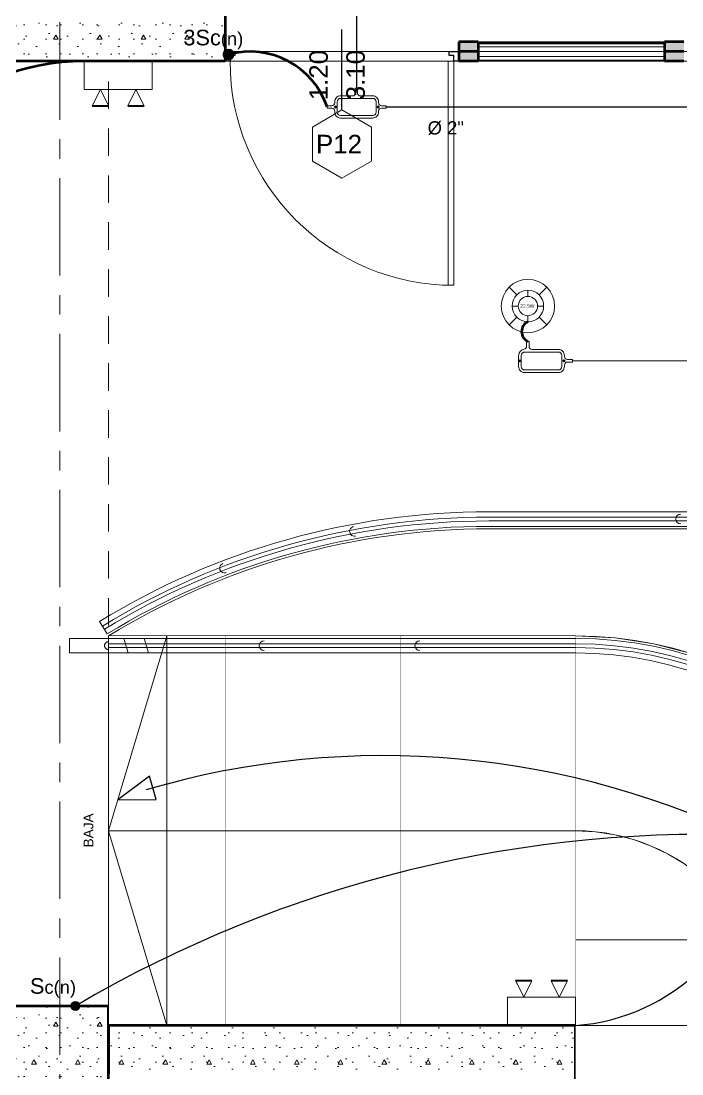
# Model space of a CAD drawing. Header units: inches. Extents: x -38 to 5698, y -33 to 92.
# Drawn here: x 393.12 to 396.52, y 24.5 to 29.91 of the extents above; entities that cross this region are included whole.
import ezdxf
from ezdxf.lldxf.tags import DXFTag

# ---------------------------------------------------------------- set-up
doc = ezdxf.new("R2010")
doc.units = ezdxf.units.IN
doc.header["$MEASUREMENT"] = 0
doc.set_wipeout_variables(frame=1)
for name, pattern in [('ACAD_ISO04W100', [30, 24, -3, 0, -3]), ('CONTINUA', [0]), ('Hidden Line', [0.195611, 0.141111, -0.0545]), ('Punto & Raya', [0.65, 0.5, -0.075, 0, -0.075]), ('Raya Pequeña', [0.141111, 0.070556, -0.070556]), ('Rayas', [0.282222, 0.141111, -0.141111]), ('Wipeout_Contour', [1, 0, -1])]:
    doc.linetypes.add(name, pattern=pattern)
for name, color, linetype, lineweight in [('00 IE CKTO TOMAS', 111, 'Rayas', 18), ('00_IE_Luminarias', 6, 'Continuous', 30), ('01 IE LUM LED EMP DN570B', 3, 'Continuous', 13), ('ALUMBRADO_CONDUIT', 30, 'CONDUIT1', 30), ('ALUMBRADO_PVC', 6, 'PVC1', 30), ('Bancas', 1, 'Continuous', 13), ('Cable Alumbrado', 150, 'Continuous', 30), ('CABLEADO EXT.', 3, 'PVCSUBT', 30), ('pulsador', 4, 'Continuous', 40), ('Simb_Alumbrado', 140, 'CONTINUA', 30)]:
    doc.layers.add(name, color=color, linetype=linetype, lineweight=lineweight)
for name, color, linetype in [('02 _ ARQ _ ALB _ Ejes Generales', 7, 'Continuous'), ('02 _ ARQ _ ALB _ Muros Interiores', 7, 'Continuous'), ('02 _ ARQ _ ZON _ Espacio.3D', 7, 'Continuous'), ('08 _ STR _ EXT _ 06 Columnas', 7, 'Continuous'), ('08 _ STR _ EXT _ 07 Losa Aligerada', 7, 'Continuous'), ('08 _ STR _ EXT _ 09 Vigas', 7, 'Continuous'), ('08 _ STR _ EXT _ 11 Escaleras', 7, 'Continuous'), ('08 _ STR _ EXT _ 12 Ascensor', 7, 'Continuous'), ('1TEXT', 8, 'Continuous'), ('Acabado - Muros', 7, 'Continuous'), ('Interior - Escaleras & Barandillas', 7, 'Continuous')]:
    doc.layers.add(name, color=color, linetype=linetype)
doc.styles.add('Annotative', font='arial.ttf')
doc.styles.add('Arial', font='arial.ttf')
doc.styles.add('Estilo_Generado_3', font='arial.ttf')
doc.styles.add('Estilo_Generado_4', font='swisse.ttf')
doc.styles.add('{18b73a54-fa43-428c-adcb-c1c7bbdf2c84}', font='Simplex.shx')
tags = doc.linetypes.add('CONDUIT', pattern='A,1.5,-0.210535,["con",{18b73a54-fa43-428c-adcb-c1c7bbdf2c84},S=0.2,R=0,X=0,Y=-0.065594],-0.702384', length=2.412919).pattern_tags.tags
tags[6] = DXFTag(74, 10)
tags = doc.linetypes.add('CONDUIT1', pattern='A,1,-0.19772,["con",{18b73a54-fa43-428c-adcb-c1c7bbdf2c84},S=0.2,R=0,X=0,Y=-0.065594],-0.593642', length=1.791362).pattern_tags.tags
tags[6] = DXFTag(74, 10)
tags = doc.linetypes.add('PVC1', pattern='A,1,-0.19772,["PVC",{18b73a54-fa43-428c-adcb-c1c7bbdf2c84},S=0.13,R=0,X=0,Y=-0.061851],-0.507647', length=1.705367).pattern_tags.tags
tags[6] = DXFTag(74, 10)
tags = doc.linetypes.add('PVCSUBT', pattern='A,0.6,-0.3,0.6,-0.075691,["PVC",Standard,S=0.2,R=0,X=0,Y=-0.093724],-0.621005', length=2.196696).pattern_tags.tags
tags[10] = DXFTag(74, 10)
pattern_1 = [(0, (370.00005, 6e-09), (0, 0.3897114), [0.024375, -0.200625]), (0, (370.11255, 0.19486), (0, 0.3897114), [0.024375, -0.200625]), (60, (370.00005, 6e-09), (-0.3375, 0.1948557), [0.024375, -0.200625]), (60, (370.22505, 6e-09), (-0.3375, 0.1948557), [0.024375, -0.200625]), (120, (370.02442, 6e-09), (0.3375, 0.1948557), [0.024375, -0.200625]), (120, (370.24942, 6e-09), (0.3375, 0.1948557), [0.024375, -0.200625]), (0, (370.00005, 0.0375), (0, 0.075), [0, -0.075, 0, -0.1125]), (45, (370.03755, 0.0375), (-0.05303301, 0.05303301), [0, -0.05625, 0, -0.09375])]

# ---------------------------------------------------------------- blocks, each defined once
blk = doc.blocks.new('LUMINARIA 2')
at = {"layer": '01 IE LUM LED EMP DN570B'}
for p, q in [((-0.0939, 0.0936), (-0.1589, 0.1584)), ((0.0939, 0.0936), (0.1589, 0.1584)), ((-0.0939, -0.0936), (-0.1589, -0.1584)), ((0.0939, -0.0936), (0.1589, -0.1584))]:
    blk.add_line(p, q, dxfattribs=at)
at = {"layer": '01 IE LUM LED EMP DN570B', "ltscale": 0.4}
for p, q in [((0, 0.0813), (0, 0.1326)), ((-0.0813, 0), (-0.1326, 0)), ((0.0813, 0), (0.1326, 0)), ((0, -0.0813), (0, -0.1326))]:
    blk.add_line(p, q, dxfattribs=at)
at = {"layer": '01 IE LUM LED EMP DN570B'}
for radius in [0.2244, 0.1326]:
    blk.add_circle((0, 0), radius, dxfattribs=at)
at = {"layer": '01 IE LUM LED EMP DN570B', "ltscale": 0.4}
blk.add_circle((0, 0), 0.0813, dxfattribs=at)
at = {"layer": '01 IE LUM LED EMP DN570B', "color": 8, "linetype": 'ByBlock', "lineweight": 80, "insert": (-0.0649, 0.0156), "char_height": 0.03, "width": 0.178585, "attachment_point": 1}
blk.add_mtext('{\\C3;22.5W}', dxfattribs=at)
blk = doc.blocks.new('oval t')
at = {"layer": 'Simb_Alumbrado', "lineweight": 13}
blk.add_lwpolyline([(0.0141, 0.0102, -0.414214), (0.0041, 0.0202), (0.0041, 0.0416), (-0.0056, 0.0416), (-0.0056, 0.0202, -0.414214), (-0.0156, 0.0102), (-0.0659, 0.0102, 0.414214), (-0.0899, -0.0138), (-0.0899, -0.0183, -0.414214), (-0.1019, -0.0303), (-0.1213, -0.0303), (-0.1213, -0.04), (-0.1016, -0.04, -0.451917), (-0.0897, -0.0535, 0.451917), (-0.0659, -0.0805), (0.0659, -0.0805, 0.414214), (0.0899, -0.0566), (0.0899, -0.0512, -0.398753), (0.1019, -0.0401), (0.1213, -0.0401), (0.1213, -0.0304), (0.1019, -0.0304, -0.368669), (0.0899, -0.0176), (0.0899, -0.0138, 0.414214), (0.0659, 0.0102), (0.0141, 0.0102)], format="xyb", dxfattribs=at)
blk.add_lwpolyline([(-0.0659, 0), (0.0659, 0, -0.414214), (0.0797, -0.0138), (0.0797, -0.0566, -0.414214), (0.0659, -0.0703), (-0.0659, -0.0703, -0.414214), (-0.0797, -0.0566), (-0.0797, -0.0138, -0.414214)], format="xyb", close=True, dxfattribs=at)
for points in [[(-0.0911, -0.0352), (-0.0828, -0.0352)], [(-0.0869, -0.031), (-0.0869, -0.0394)], [(0.0837, -0.0352), (0.0921, -0.0352)], [(0.0879, -0.031), (0.0879, -0.0394)]]:
    blk.add_lwpolyline(points, dxfattribs=at)
for centre in [(-0.0869, -0.0352), (0.0879, -0.0352)]:
    blk.add_circle(centre, 0.00419, dxfattribs=at)
blk = doc.blocks.new('ii3t')
at = {"layer": 'Simb_Alumbrado', "lineweight": 5}
h = blk.add_hatch(color=3, dxfattribs=at)
edge = h.paths.add_edge_path()
edge.add_arc((0, 0), 0.0164, 0, 360)
blk.add_circle((0, 0), 0.0164, dxfattribs=at)
blk = doc.blocks.new('pulsador')
at = {"layer": 'pulsador', "lineweight": 40}
h = blk.add_hatch(color=4, dxfattribs=at)
h.dxf.hatch_style = 1
h.paths.add_polyline_path([(246.2314, 46.0882, 1), (246.279, 46.0882, 1)])
h.paths.add_polyline_path([(246.2786, 46.0882, -1), (246.2317, 46.0882, -1)], flags=16)
h.paths.add_polyline_path([(246.271, 46.0882, -1), (246.2393, 46.0882, -1)], flags=0)
at = {"layer": 'pulsador'}
h = blk.add_hatch(color=4, dxfattribs=at)
h.dxf.hatch_style = 1
h.paths.add_polyline_path([(246.2393, 46.0882, 1), (246.271, 46.0882, 1)])
at = {"layer": 'pulsador', "color": 4, "lineweight": 50}
blk.add_circle((246.2552, 46.0882), 0.0238, dxfattribs=at)
at = {"layer": 'pulsador', "color": 4, "lineweight": 40}
blk.add_circle((246.2552, 46.0882), 0.0235, dxfattribs=at)
at = {"layer": 'pulsador', "color": 4}
blk.add_circle((246.2552, 46.0882), 0.0159, dxfattribs=at)
blk = doc.blocks.new('CAJA OVAL TIPO L')
at = {"layer": 'Simb_Alumbrado', "lineweight": 13}
blk.add_lwpolyline([(-0.0491, -0.079), (-0.0491, -0.0343, -0.380413), (-0.0258, -0.0088), (-0.0258, -0.0088, 0.341426), (-0.0164, 0.0033), (-0.0164, 0.0236), (-0.0063, 0.0236), (-0.0063, 0.0033, 0.414214), (0.0063, -0.0092), (0.1138, -0.0092, -0.414214), (0.1388, -0.0343), (0.1388, -0.0382, 0.414214), (0.1513, -0.0508), (0.1716, -0.0508), (0.1716, -0.0609), (0.1513, -0.0609, 0.414214), (0.1388, -0.0734), (0.1388, -0.079, -0.414214), (0.1138, -0.104), (-0.0241, -0.104, -0.414214), (-0.0491, -0.079, 0.414214)], format="xyb", dxfattribs=at)
blk.add_lwpolyline([(-0.0241, -0.0199), (0.1138, -0.0199, -0.414214), (0.1282, -0.0343), (0.1282, -0.079, -0.414214), (0.1138, -0.0934), (-0.0241, -0.0934, -0.414214), (-0.0384, -0.079), (-0.0384, -0.0343, -0.414214)], format="xyb", close=True, dxfattribs=at)
for points in [[(-0.0483, -0.0558), (-0.0395, -0.0558)], [(-0.0439, -0.0514), (-0.0439, -0.0602)], [(0.1323, -0.0558), (0.1411, -0.0558)], [(0.1367, -0.0514), (0.1367, -0.0602)]]:
    blk.add_lwpolyline(points, dxfattribs=at)
for centre in [(-0.0439, -0.0558), (0.1367, -0.0558)]:
    blk.add_circle(centre, 0.00438, dxfattribs=at)
blk = doc.blocks.new('luz de emergencia')
at = {"color": 5, "lineweight": 40}
for p, q in [((164.1493, 48.9365, -0.0001), (164.2333, 48.9365, -0.0001)), ((164.3313, 48.9365, -0.0001), (164.4153, 48.9365, -0.0001))]:
    blk.add_line(p, q, dxfattribs=at)
at = {"layer": '00_IE_Luminarias', "color": 5, "linetype": 'Continuous', "lineweight": 13}
for p, q in [((164.1913, 49.0205, -0.0001), (164.1493, 48.9365, -0.0001)), ((164.2333, 48.9365, -0.0001), (164.1913, 49.0205, -0.0001)), ((164.3733, 49.0205, -0.0001), (164.3313, 48.9365, -0.0001)), ((164.4153, 48.9365, -0.0001), (164.3733, 49.0205, -0.0001))]:
    blk.add_line(p, q, dxfattribs=at)
at = {"layer": '00_IE_Luminarias', "color": 5, "linetype": 'Continuous', "lineweight": 13, "elevation": -0.0001}
blk.add_lwpolyline([(164.4573, 49.0205), (164.1073, 49.0205), (164.1073, 49.1666), (164.4573, 49.1665)], close=True, dxfattribs=at)

msp = doc.modelspace()

# ---------------------------------------------------------------- hatches: boundary and pattern name
at = {"layer": '08 _ STR _ EXT _ 06 Columnas', "linetype": 'Continuous', "lineweight": 9}
h = msp.add_hatch(dxfattribs=at)
h.set_pattern_fill('HORMIGÓN_EN_MASA_0002', style=0, pattern_type=2)
h.set_pattern_definition(pattern_1)
h.paths.add_polyline_path([(394.17, 29.7), (394.17, 30.1999), (393.57, 30.2), (393.57, 30.8001), (393.07, 30.8002), (393.07, 29.7)])
h = msp.add_hatch(dxfattribs=at)
h.set_pattern_fill('HORMIGÓN_EN_MASA_0002', style=0, pattern_type=2)
h.set_pattern_definition(pattern_1)
h.paths.add_polyline_path([(393.07, 24.4), (393.57, 24.4), (393.57, 24.85), (393.07, 24.85)])
at = {"layer": '08 _ STR _ EXT _ 12 Ascensor', "linetype": 'Continuous', "lineweight": 9}
h = msp.add_hatch(dxfattribs=at)
h.set_pattern_fill('HORMIGÓN_EN_MASA_0002', style=0, pattern_type=2)
h.set_pattern_definition(pattern_1)
h.paths.add_polyline_path([(395.72, 24.75), (393.57, 24.75), (393.57, 24.5), (395.72, 24.5)])
h = msp.add_hatch(dxfattribs=at)
h.set_pattern_fill('HORMIGÓN_EN_MASA_0002', style=0, pattern_type=2)
h.set_pattern_definition(pattern_1)
h.paths.add_polyline_path([(395.72, 24.5), (395.97, 24.75), (395.72, 24.75)])
h = msp.add_hatch(dxfattribs=at)
h.set_pattern_fill('HORMIGÓN_EN_MASA_0002', style=0, pattern_type=2)
h.set_pattern_definition(pattern_1)
h.paths.add_polyline_path([(395.72, 24.5), (395.97, 24.5), (395.97, 24.75)])

# ---------------------------------------------------------------- linework, layer by layer
at = {"layer": '02 _ ARQ _ ALB _ Ejes Generales', "color": 251, "linetype": 'Punto & Raya', "lineweight": 13}
msp.add_line((393.32, 45.9), (393.32, 2.05), dxfattribs=at)
at = {"layer": '02 _ ARQ _ ALB _ Muros Interiores', "color": 152, "linetype": 'Continuous', "lineweight": 25}
msp.add_line((394.77, 29.45), (394.77, 29.8625), dxfattribs=at)
at = {"layer": '02 _ ARQ _ ALB _ Muros Interiores', "color": 7, "linetype": 'Continuous', "lineweight": 80}
for p, q in [((394.17, 29.75), (394.17, 29.7)), ((395.37, 29.75), (395.37, 29.7))]:
    msp.add_line(p, q, dxfattribs=at)
at = {"layer": '02 _ ARQ _ ALB _ Muros Interiores', "color": 165, "linetype": 'Continuous', "lineweight": 25}
for p, q in [((394.17, 29.7), (394.17, 29.75)), ((394.17, 29.75), (394.22, 29.75)), ((394.22, 29.73), (394.195, 29.73)), ((394.195, 29.73), (394.195, 29.7)), ((394.22, 29.75), (394.22, 29.73)), ((395.32, 29.73), (395.32, 29.75)), ((395.32, 29.75), (395.37, 29.75)), ((395.345, 29.73), (395.32, 29.73)), ((395.345, 29.7), (395.345, 29.73)), ((395.37, 29.75), (395.37, 29.7)), ((394.195, 29.7), (394.17, 29.7)), ((395.37, 29.7), (395.345, 29.7))]:
    msp.add_line(p, q, dxfattribs=at)
at = {"layer": '02 _ ARQ _ ALB _ Muros Interiores', "color": 165, "linetype": 'Continuous', "lineweight": 15}
for p, q in [((395.345, 29.7), (395.315, 29.7)), ((395.315, 29.7), (395.315, 28.55)), ((395.345, 28.55), (395.345, 29.7)), ((395.315, 28.55), (395.345, 28.55))]:
    msp.add_line(p, q, dxfattribs=at)
at = {"layer": '02 _ ARQ _ ALB _ Muros Interiores', "color": 251, "linetype": 'Continuous', "lineweight": 13, "flags": 128}
msp.add_lwpolyline([(394.77, 29.1), (394.9216, 29.1875), (394.9216, 29.3625), (394.77, 29.45), (394.6185, 29.3625), (394.6185, 29.1875)], close=True, dxfattribs=at)
at = {"layer": '02 _ ARQ _ ALB _ Muros Interiores', "color": 175, "linetype": 'Continuous', "lineweight": 15}
msp.add_arc((395.345, 29.7), 1.15, 180, 270, dxfattribs=at)
at = {"layer": '02 _ ARQ _ ZON _ Espacio.3D', "color": 254, "linetype": 'Continuous', "lineweight": 0, "flags": 128}
for points in [[(400.57, 39), (400.07, 39), (400.07, 39.65), (393.57, 39.65), (393.57, 30.2), (394.17, 30.1999), (394.17, 29.7499), (400.07, 29.75), (400.07, 30.6), (400.57, 30.6)], [(421.42, 29.7), (393.07, 29.7), (390.07, 29.7), (390.07, 17.4), (414.57, 17.4)]]:
    msp.add_lwpolyline(points, dxfattribs=at)
msp.add_lwpolyline([(393.07, 24.85), (393.57, 24.85), (393.57, 26.75, -0.137976), (395.5252, 27.3), (409.32, 27.3, -1), (409.32, 19.8), (395.5252, 19.8, -0.137981), (393.57, 20.35), (393.57, 22.25), (393.07, 22.25), (393.07, 22.7), (393.57, 22.7), (393.57, 24.4), (393.07, 24.4)], format="xyb", close=True, dxfattribs=at)
at = {"layer": '08 _ STR _ EXT _ 06 Columnas', "color": 7, "linetype": 'Continuous', "lineweight": 60, "flags": 128}
msp.add_lwpolyline([(394.17, 29.7), (393.07, 29.7), (393.07, 30.8002), (393.57, 30.8001), (393.57, 30.2), (394.17, 30.1999)], close=True, dxfattribs=at)
at = {"layer": '08 _ STR _ EXT _ 06 Columnas', "color": 7, "linetype": 'Continuous', "lineweight": 80, "flags": 128}
msp.add_lwpolyline([(393.07, 24.4), (393.57, 24.4), (393.57, 24.85), (393.07, 24.85)], close=True, dxfattribs=at)
at = {"layer": '08 _ STR _ EXT _ 07 Losa Aligerada', "color": 254, "linetype": 'Continuous', "lineweight": 18, "flags": 128}
msp.add_lwpolyline([(395.5252, 19.8, -0.137981), (393.57, 20.35), (393.57, 22.3499), (393.57, 22.6), (393.57, 24.5), (393.57, 24.7499), (393.57, 26.75, -0.137981), (395.5252, 27.3), (409.32, 27.3, -1), (409.32, 19.8)], format="xyb", close=True, dxfattribs=at)
at = {"layer": '08 _ STR _ EXT _ 09 Vigas', "color": 251, "linetype": 'Hidden Line', "lineweight": 13}
msp.add_line((393.57, 17.4), (393.57, 29.7), dxfattribs=at)
at = {"layer": '08 _ STR _ EXT _ 11 Escaleras', "color": 161, "linetype": 'Continuous', "lineweight": 13}
msp.add_line((395.97, 26.75), (393.57, 26.75), dxfattribs=at)
at = {"layer": '08 _ STR _ EXT _ 11 Escaleras', "color": 161, "linetype": 'ACAD_ISO04W100', "lineweight": 13}
for p, q in [((394.17, 26.75), (394.17, 24.75)), ((394.77, 24.75), (394.77, 26.75)), ((395.07, 26.75), (395.07, 24.75)), ((395.37, 26.75), (395.37, 24.75)), ((395.97, 26.75), (395.97, 22.35))]:
    msp.add_line(p, q, dxfattribs=at)
at = {"layer": '08 _ STR _ EXT _ 11 Escaleras', "color": 167, "linetype": 'Continuous', "lineweight": 18}
msp.add_line((395.97, 24.75), (395.97, 22.35), dxfattribs=at)
at = {"layer": '08 _ STR _ EXT _ 12 Ascensor', "color": 7, "linetype": 'Continuous', "lineweight": 80, "flags": 128}
for points in [[(393.57, 24.75), (393.57, 24.5)], [(395.97, 22.35), (395.97, 24.75)]]:
    msp.add_lwpolyline(points, dxfattribs=at)
at = {"layer": 'Acabado - Muros', "color": 7, "linetype": 'Continuous', "lineweight": 60}
for p, q in [((395.37, 29.8), (395.37, 29.75)), ((395.37, 29.75), (395.37, 29.7))]:
    msp.add_line(p, q, dxfattribs=at)
at = {"layer": 'ALUMBRADO_CONDUIT', "color": 30, "lineweight": 30, "ltscale": 0.4, "true_color": 0xf26722}
msp.add_line((394.8443, 31.2602), (394.8443, 29.5619), dxfattribs=at)
for points in [[(394.9974, 29.4655), (398.2276, 29.4656)], [(395.9542, 28.1624), (399.3023, 28.1634)]]:
    msp.add_lwpolyline(points, dxfattribs=at)
at = {"layer": 'CABLEADO EXT.', "color": 3, "lineweight": 80}
for centre, radius, start, end in [((394.2968, 29.3312), 0.4185, 18.7326, 105.2845), ((393.4406, 28.5354), 1.1646, 89.7802, 177.0003), ((395.7486, 28.3122), 0.0556, 115.4571, 244.5429)]:
    msp.add_arc(centre, radius, start, end, dxfattribs=at)
at = {"layer": 'Interior - Escaleras & Barandillas', "color": 161, "linetype": 'Continuous', "lineweight": 13}
for p, q in [((409.32, 27.3875), (395.5252, 27.3875)), ((409.32, 27.3598), (395.5252, 27.3598)), ((395.5252, 27.3403), (409.32, 27.3403)), ((395.5252, 27.3125), (409.32, 27.3125)), ((393.37, 26.7375), (393.37, 26.6625))]:
    msp.add_line(p, q, dxfattribs=at)
at = {"layer": 'Interior - Escaleras & Barandillas', "color": 161, "linetype": 'Raya Pequeña', "lineweight": 13}
msp.add_line((393.37, 26.7375), (393.37, 26.6625), dxfattribs=at)
at = {"layer": 'Interior - Escaleras & Barandillas', "color": 161, "linetype": 'Continuous', "lineweight": 13, "flags": 128}
for points in [[(396.5105, 27.375, 1), (396.5105, 27.325)], [(394.8298, 27.3113, 1), (394.8389, 27.2621)], [(394.1576, 27.1222, 1), (394.1754, 27.0755)]]:
    msp.add_lwpolyline(points, format="xyb", dxfattribs=at)
at = {"layer": 'Interior - Escaleras & Barandillas', "color": 161, "linetype": 'Continuous', "lineweight": 13}
for radius in [3.8376, 3.8098, 3.7903, 3.7626]:
    msp.add_arc((395.5252, 23.5499), radius, 90.0002, 121.4235, dxfattribs=at)

# ---------------------------------------------------------------- block references
at = {"color": 4, "lineweight": 40}
msp.add_blockref('pulsador', (147.9313, -16.3533), dxfattribs=at)
at = {"layer": '01 IE LUM LED EMP DN570B', "xscale": 0.6105334384153049, "yscale": 0.6105334384153049, "zscale": 0.6105334384153049}
msp.add_blockref('LUMINARIA 2', (395.7253, 28.4434), dxfattribs=at)
at = {"layer": 'ALUMBRADO_CONDUIT', "linetype": 'CONDUIT', "lineweight": 30, "xscale": 1.253906979044094, "yscale": 1.253906979044094, "zscale": 1.253906979044094}
msp.add_blockref('CAJA OVAL TIPO L', (395.739, 28.2324), dxfattribs=at)
at = {"layer": 'Bancas', "color": 252, "true_color": 0x939598, "xscale": 1.253906979044094, "yscale": 1.253906979044094, "zscale": 1.253906979044094}
msp.add_blockref('oval t', (394.8453, 29.5097), dxfattribs=at)
at = {"layer": 'Cable Alumbrado', "lineweight": 0, "xscale": 1.404578189384958, "yscale": 1.404578189384958, "zscale": 1.404578189384958}
msp.add_blockref('ii3t', (393.4005, 24.85), dxfattribs=at)
at = {"layer": 'pulsador', "color": 4, "lineweight": 40}
msp.add_blockref('luz de emergencia', (229.3377, -19.4658, 0.0001), dxfattribs=at)

# ---------------------------------------------------------------- texts
at = {"layer": '00 IE CKTO TOMAS', "char_height": 0.08, "width": 0.768045, "attachment_point": 7, "style": 'Annotative'}
for s, insert in [('3Sc{\\H0.84375x;(n)}', (393.9549, 29.7615)), ('S{\\H0.84375x;c(n)}', (393.1667, 24.8928))]:
    msp.add_mtext(s, dxfattribs=dict(at, insert=insert))
at = {"layer": '02 _ ARQ _ ALB _ Muros Interiores', "color": 251, "lineweight": 25, "char_height": 0.095, "attachment_point": 7, "rotation": 90, "style": 'Estilo_Generado_4'}
for s, insert in [('\\A1;{\\pql;\\pt0;\\fSwis721 Ex BT|b0|i0|c0|p34;1.20\\fSwis721 Ex BT|b0|i0|c0|p34;\\A1{\\H.66x;\\S^  ;}\\fSwis721 Ex BT|b0|i0|c0|p34;\\fSwis721 Ex BT|b0|i0|c0|p34;}', (394.725, 29.5)), ('\\A1;{\\pql;\\pt0;\\fSwis721 Ex BT|b0|i0|c0|p34;3.10\\fSwis721 Ex BT|b0|i0|c0|p34;\\A1{\\H.66x;\\S^  ;}\\fSwis721 Ex BT|b0|i0|c0|p34;\\fSwis721 Ex BT|b0|i0|c0|p34;}', (394.915, 29.5))]:
    msp.add_mtext(s, dxfattribs=dict(at, insert=insert))
at = {"layer": '02 _ ARQ _ ALB _ Muros Interiores', "color": 251, "lineweight": 25, "insert": (394.6367, 29.2275), "char_height": 0.095, "attachment_point": 7, "style": 'Estilo_Generado_4'}
msp.add_mtext('\\A1;{\\pql;\\pt0;\\fSwis721 Ex BT|b0|i0|c0|p34;P12\\fSwis721 Ex BT|b0|i0|c0|p34;\\fSwis721 Ex BT|b0|i0|c0|p34;\\fSwis721 Ex BT|b0|i0|c0|p34;}', dxfattribs=at)
at = {"layer": '08 _ STR _ EXT _ 11 Escaleras', "color": 161, "lineweight": 13, "char_height": 0.05, "attachment_point": 4, "rotation": 90, "style": 'Estilo_Generado_3'}
for s, insert in [('\\A1;{\\pql;\\fArial|b0|i0|c0|p34;23}', (394.6926, 26.5741)), ('\\A1;{\\pql;\\fArial|b0|i0|c0|p34;BAJA}', (393.4676, 25.6643))]:
    msp.add_mtext(s, dxfattribs=dict(at, insert=insert))
at = {"layer": '1TEXT', "color": 50, "linetype": 'Continuous', "style": 'Arial'}
msp.add_text('%%C 2"', height=0.06788, rotation=0, dxfattribs=at).set_placement((395.2099, 29.3242))

# ---------------------------------------------------------------- next in the draw order: wipeouts: each hides what was drawn before it
at = {"color": 254, "linetype": 'Wipeout_Contour', "lineweight": 0, "ltscale": 3313.920002}
msp.add_wipeout([(393.87, 24.75), (394.17, 24.75), (394.17, 26.75), (393.87, 26.75)], dxfattribs=at).dxf.layer = '08 _ STR _ EXT _ 11 Escaleras'
at = {"color": 254, "linetype": 'Wipeout_Contour', "lineweight": 0, "ltscale": 3321.116525}
msp.add_wipeout([(395.97, 26.75), (395.67, 26.75), (395.67, 24.75), (395.97, 24.75)], dxfattribs=at).dxf.layer = '08 _ STR _ EXT _ 11 Escaleras'
at = {"color": 254, "linetype": 'Wipeout_Contour', "lineweight": 0, "ltscale": 12969.283344}
msp.add_wipeout([(395.47, 29.75), (395.47, 29.7), (396.427, 29.7), (396.427, 29.75)], dxfattribs=at).dxf.layer = 'Acabado - Muros'

# ---------------------------------------------------------------- next in the draw order: linework, layer by layer
at = {"layer": '08 _ STR _ EXT _ 11 Escaleras', "color": 161, "linetype": 'Continuous', "lineweight": 13}
msp.add_line((397.9211, 25.1897), (395.97, 25.1897), dxfattribs=at)
at = {"layer": 'Acabado - Muros', "color": 251, "linetype": 'Continuous', "lineweight": 13, "flags": 128}
for points in [[(395.47, 29.75), (396.427, 29.75)], [(395.47, 29.7), (396.427, 29.7)]]:
    msp.add_lwpolyline(points, dxfattribs=at)
at = {"layer": 'Interior - Escaleras & Barandillas', "color": 167, "linetype": 'Continuous', "lineweight": 18, "flags": 128}
msp.add_lwpolyline([(395.97, 26.72, 1), (395.97, 26.68, 1)], format="xyb", dxfattribs=at)

# ---------------------------------------------------------------- next in the draw order: texts
at = {"layer": '08 _ STR _ EXT _ 11 Escaleras', "color": 161, "lineweight": 13, "char_height": 0.05, "attachment_point": 4, "rotation": 90, "style": 'Estilo_Generado_3'}
for s, insert in [('\\A1;{\\pql;\\fArial|b0|i0|c0|p34;25}', (394.0926, 26.5741)), ('\\A1;{\\pql;\\fArial|b0|i0|c0|p34;19}', (395.8926, 26.5741))]:
    msp.add_mtext(s, dxfattribs=dict(at, insert=insert))

# ---------------------------------------------------------------- next in the draw order: wipeouts: each hides what was drawn before it
at = {"color": 254, "linetype": 'Wipeout_Contour', "lineweight": 0, "ltscale": 3312.720583}
msp.add_wipeout([(393.57, 24.75), (393.87, 24.75), (393.87, 26.75), (393.57, 26.75)], dxfattribs=at).dxf.layer = '08 _ STR _ EXT _ 11 Escaleras'
at = {"color": 254, "linetype": 'Wipeout_Contour', "lineweight": 0, "ltscale": 3315.119421}
msp.add_wipeout([(394.17, 24.75), (394.47, 24.75), (394.47, 26.75), (394.17, 26.75)], dxfattribs=at).dxf.layer = '08 _ STR _ EXT _ 11 Escaleras'
at = {"color": 254, "linetype": 'Wipeout_Contour', "lineweight": 0, "ltscale": 3319.917103}
msp.add_wipeout([(395.37, 26.75), (395.37, 24.75), (395.67, 24.75), (395.67, 26.75)], dxfattribs=at).dxf.layer = '08 _ STR _ EXT _ 11 Escaleras'
at = {"color": 254, "linetype": 'Wipeout_Contour', "lineweight": 0, "ltscale": 3325.572681}
msp.add_wipeout([(397.97, 24.75), (395.97, 24.75), (395.97, 24.45), (397.97, 24.45)], dxfattribs=at).dxf.layer = '08 _ STR _ EXT _ 11 Escaleras'

# ---------------------------------------------------------------- next in the draw order: linework, layer by layer
at = {"layer": '08 _ STR _ EXT _ 11 Escaleras', "color": 161, "linetype": 'ACAD_ISO04W100', "lineweight": 13}
for p, q in [((393.57, 26.75), (393.57, 24.75)), ((393.87, 26.75), (393.57, 25.75)), ((393.87, 24.75), (393.87, 26.75)), ((394.47, 26.75), (394.47, 24.75)), ((395.67, 26.75), (395.67, 24.75)), ((393.57, 25.75), (393.87, 24.75))]:
    msp.add_line(p, q, dxfattribs=at)
at = {"layer": '08 _ STR _ EXT _ 11 Escaleras', "color": 167, "linetype": 'Continuous', "lineweight": 18}
msp.add_line((395.97, 24.75), (395.97, 26.75), dxfattribs=at)
at = {"layer": '08 _ STR _ EXT _ 11 Escaleras', "color": 161, "linetype": 'ACAD_ISO04W100', "lineweight": 13}
for radius in [2, 1]:
    msp.add_arc((395.97, 24.75), radius, 0, 90, dxfattribs=at)

# ---------------------------------------------------------------- next in the draw order: texts
at = {"layer": '08 _ STR _ EXT _ 11 Escaleras', "color": 161, "lineweight": 13, "char_height": 0.05, "attachment_point": 4, "rotation": 90, "style": 'Estilo_Generado_3'}
for s, insert in [('\\A1;{\\pql;\\fArial|b0|i0|c0|p34;26}', (393.7926, 26.5741)), ('\\A1;{\\pql;\\fArial|b0|i0|c0|p34;24}', (394.3922, 26.5741)), ('\\A1;{\\pql;\\fArial|b0|i0|c0|p34;20}', (395.5926, 26.5741))]:
    msp.add_mtext(s, dxfattribs=dict(at, insert=insert))

# ---------------------------------------------------------------- next in the draw order: wipeouts: each hides what was drawn before it
at = {"color": 254, "linetype": 'Wipeout_Contour', "lineweight": 0, "ltscale": 3318.717682}
msp.add_wipeout([(395.07, 24.75), (395.37, 24.75), (395.37, 26.75), (395.07, 26.75)], dxfattribs=at).dxf.layer = '08 _ STR _ EXT _ 11 Escaleras'
at = {"color": 254, "linetype": 'Wipeout_Contour', "lineweight": 0, "ltscale": 12969.282977}
msp.add_wipeout([(396.427, 29.705), (396.427, 29.725), (395.47, 29.725), (395.47, 29.705)], dxfattribs=at).dxf.layer = 'Acabado - Muros'

# ---------------------------------------------------------------- next in the draw order: hatches: boundary and pattern name
at = {"layer": 'Acabado - Muros', "linetype": 'Continuous', "lineweight": 0}
for points in [[(395.47, 29.7), (395.47, 29.75), (395.37, 29.75), (395.37, 29.7)], [(396.527, 29.75), (396.427, 29.75), (396.427, 29.7), (396.527, 29.7)]]:
    msp.add_hatch(color=254, dxfattribs=at).paths.add_polyline_path(points)

# ---------------------------------------------------------------- next in the draw order: linework, layer by layer
at = {"layer": '08 _ STR _ EXT _ 09 Vigas', "color": 251, "linetype": 'Hidden Line', "lineweight": 13}
msp.add_line((379.57, 29.7), (414.07, 29.7), dxfattribs=at)
at = {"layer": 'Acabado - Muros', "color": 7, "linetype": 'Continuous', "lineweight": 60}
for p, q in [((395.47, 29.75), (395.37, 29.75)), ((395.47, 29.75), (395.47, 29.7)), ((396.527, 29.75), (396.427, 29.75)), ((396.427, 29.75), (396.427, 29.7)), ((395.47, 29.7), (395.37, 29.7)), ((396.527, 29.7), (396.427, 29.7))]:
    msp.add_line(p, q, dxfattribs=at)
at = {"layer": 'Acabado - Muros', "color": 7, "linetype": 'Continuous', "lineweight": 13, "flags": 128}
msp.add_lwpolyline([(396.427, 29.705), (396.427, 29.725), (395.47, 29.725), (395.47, 29.705)], close=True, dxfattribs=at)

# ---------------------------------------------------------------- next in the draw order: texts
at = {"layer": '08 _ STR _ EXT _ 11 Escaleras', "color": 161, "lineweight": 13, "insert": (395.2922, 26.5741), "char_height": 0.05, "attachment_point": 4, "rotation": 90, "style": 'Estilo_Generado_3'}
msp.add_mtext('\\A1;{\\pql;\\fArial|b0|i0|c0|p34;21}', dxfattribs=at)

# ---------------------------------------------------------------- next in the draw order: wipeouts: each hides what was drawn before it
at = {"color": 254, "linetype": 'Wipeout_Contour', "lineweight": 0, "ltscale": 3317.518262}
msp.add_wipeout([(394.77, 24.75), (395.07, 24.75), (395.07, 26.75), (394.77, 26.75)], dxfattribs=at).dxf.layer = '08 _ STR _ EXT _ 11 Escaleras'

# ---------------------------------------------------------------- next in the draw order: texts
at = {"layer": '08 _ STR _ EXT _ 11 Escaleras', "color": 161, "lineweight": 13, "insert": (394.9922, 26.5741), "char_height": 0.05, "attachment_point": 4, "rotation": 90, "style": 'Estilo_Generado_3'}
msp.add_mtext('\\A1;{\\pql;\\fArial|b0|i0|c0|p34;22}', dxfattribs=at)

# ---------------------------------------------------------------- next in the draw order: wipeouts: each hides what was drawn before it
at = {"color": 254, "linetype": 'Wipeout_Contour', "lineweight": 0, "ltscale": 3316.318841}
msp.add_wipeout([(394.47, 24.75), (394.77, 24.75), (394.77, 26.75), (394.47, 26.75)], dxfattribs=at).dxf.layer = '08 _ STR _ EXT _ 11 Escaleras'
at = {"color": 254, "linetype": 'Wipeout_Contour', "lineweight": 0, "ltscale": 12969.285179}
msp.add_wipeout([(395.47, 29.8), (395.47, 29.75), (396.427, 29.75), (396.427, 29.8)], dxfattribs=at).dxf.layer = 'Acabado - Muros'

# ---------------------------------------------------------------- next in the draw order: linework, layer by layer
at = {"layer": '08 _ STR _ EXT _ 11 Escaleras', "color": 161, "linetype": 'ACAD_ISO04W100', "lineweight": 13}
for p, q in [((395.97, 26.75), (393.57, 26.75)), ((395.97, 25.75), (393.57, 25.75)), ((393.57, 24.75), (397.97, 24.75))]:
    msp.add_line(p, q, dxfattribs=at)
at = {"layer": 'Acabado - Muros', "color": 251, "linetype": 'Continuous', "lineweight": 13, "flags": 128}
for points in [[(395.47, 29.8), (396.427, 29.8)], [(395.47, 29.75), (396.427, 29.75)]]:
    msp.add_lwpolyline(points, dxfattribs=at)

# ---------------------------------------------------------------- next in the draw order: wipeouts: each hides what was drawn before it
at = {"color": 254, "linetype": 'Wipeout_Contour', "lineweight": 0, "ltscale": 3312.720583}
msp.add_wipeout([(393.57, 26.75), (393.57, 24.75), (393.87, 24.75), (393.87, 26.75)], dxfattribs=at).dxf.layer = '08 _ STR _ EXT _ 11 Escaleras'
at = {"color": 254, "linetype": 'Wipeout_Contour', "lineweight": 0, "ltscale": 3325.454396}
msp.add_wipeout([(397.97, 24.75), (395.97, 24.75), (395.97, 22.35), (397.97, 22.35)], dxfattribs=at).dxf.layer = '08 _ STR _ EXT _ 11 Escaleras'
at = {"color": 254, "linetype": 'Wipeout_Contour', "lineweight": 0, "ltscale": 12969.285546}
msp.add_wipeout([(396.427, 29.795), (395.47, 29.795), (395.47, 29.775), (396.427, 29.775)], dxfattribs=at).dxf.layer = 'Acabado - Muros'

# ---------------------------------------------------------------- next in the draw order: hatches: boundary and pattern name
at = {"layer": 'Acabado - Muros', "linetype": 'Continuous', "lineweight": 0}
for points in [[(395.47, 29.8), (395.37, 29.8), (395.37, 29.75), (395.47, 29.75)], [(396.527, 29.75), (396.527, 29.8), (396.427, 29.8), (396.427, 29.75)]]:
    msp.add_hatch(color=254, dxfattribs=at).paths.add_polyline_path(points)
h = msp.add_hatch(dxfattribs=at)
h.set_pattern_fill('CONTRACHAPADO_0002', color=254, style=0, pattern_type=2)
h.set_pattern_definition([(0, (370.000046, 6e-09), (0, 0.030000001), [])])
h.paths.add_polyline_path([(396.427, 29.795), (395.47, 29.795), (395.47, 29.775), (396.427, 29.775)])

# ---------------------------------------------------------------- next in the draw order: linework, layer by layer
at = {"layer": '08 _ STR _ EXT _ 11 Escaleras', "color": 167, "linetype": 'Continuous', "lineweight": 18}
msp.add_line((395.67, 26.75), (393.57, 26.75), dxfattribs=at)
at = {"layer": 'Acabado - Muros', "color": 7, "linetype": 'Continuous', "lineweight": 60}
for p, q in [((395.47, 29.8), (395.37, 29.8)), ((395.47, 29.8), (395.47, 29.75)), ((396.527, 29.8), (396.427, 29.8)), ((396.427, 29.8), (396.427, 29.75)), ((395.47, 29.75), (395.37, 29.75)), ((396.527, 29.75), (396.427, 29.75))]:
    msp.add_line(p, q, dxfattribs=at)
at = {"layer": 'Acabado - Muros', "color": 7, "linetype": 'Continuous', "lineweight": 13, "flags": 128}
msp.add_lwpolyline([(396.427, 29.795), (396.427, 29.775), (395.47, 29.775), (395.47, 29.795)], close=True, dxfattribs=at)

# ---------------------------------------------------------------- next in the draw order: wipeouts: each hides what was drawn before it
at = {"color": 254, "linetype": 'Wipeout_Contour', "lineweight": 0, "ltscale": 3316.918476}
msp.add_wipeout([(395.97, 26.75), (393.57, 26.75), (393.57, 24.75), (395.97, 24.75)], dxfattribs=at).dxf.layer = '08 _ STR _ EXT _ 11 Escaleras'

# ---------------------------------------------------------------- next in the draw order: linework, layer by layer
at = {"layer": '08 _ STR _ EXT _ 11 Escaleras', "color": 161, "linetype": 'Continuous', "lineweight": 13}
for p, q in [((393.57, 26.75), (393.57, 24.75)), ((395.97, 26.75), (395.97, 25.1897)), ((395.97, 25.1897), (395.97, 22.35)), ((393.57, 24.75), (395.97, 24.75)), ((395.97, 24.75), (397.97, 24.75))]:
    msp.add_line(p, q, dxfattribs=at)
at = {"layer": '08 _ STR _ EXT _ 11 Escaleras', "color": 167, "linetype": 'Continuous', "lineweight": 18}
for p, q in [((393.57, 26.75), (393.57, 24.75)), ((394.47, 26.75), (394.47, 24.75)), ((394.77, 26.75), (394.77, 24.75)), ((395.37, 24.75), (395.37, 26.75)), ((395.97, 26.75), (395.67, 26.75)), ((395.67, 24.75), (395.67, 26.75)), ((395.97, 26.75), (395.97, 24.75))]:
    msp.add_line(p, q, dxfattribs=at)
at = {"layer": '08 _ STR _ EXT _ 11 Escaleras', "color": 161, "linetype": 'Raya Pequeña', "lineweight": 13}
msp.add_line((395.8303, 24.75), (395.8303, 26.75), dxfattribs=at)
at = {"layer": '08 _ STR _ EXT _ 11 Escaleras', "color": 161, "linetype": 'Continuous', "lineweight": 13}
msp.add_arc((395.97, 24.75), 2, 0, 90, dxfattribs=at)
at = {"layer": 'ALUMBRADO_PVC', "linetype": 'PVC1', "ltscale": 0.4}
msp.add_lwpolyline([(393.7815, 26.0298), (393.6175, 25.9081), (393.816, 25.9105)], close=True, dxfattribs=at)
at = {"layer": 'Interior - Escaleras & Barandillas', "color": 161, "linetype": 'Continuous', "lineweight": 13}
for p, q in [((393.5244, 26.8247), (393.5635, 26.7607)), ((393.57, 26.7098), (393.57, 26.6903)), ((393.7538, 26.7375), (393.7763, 26.6625)), ((393.7763, 26.6625), (395.97, 26.6625))]:
    msp.add_line(p, q, dxfattribs=at)
at = {"layer": 'Interior - Escaleras & Barandillas', "color": 161, "linetype": 'Raya Pequeña', "lineweight": 13}
for p, q in [((393.6494, 26.7375), (393.37, 26.7375)), ((393.6719, 26.6625), (393.6494, 26.7375)), ((393.37, 26.6625), (393.6719, 26.6625))]:
    msp.add_line(p, q, dxfattribs=at)
at = {"layer": 'Interior - Escaleras & Barandillas', "color": 167, "linetype": 'Continuous', "lineweight": 18, "flags": 128}
msp.add_lwpolyline([(393.57, 26.72, 1), (393.57, 26.68, 1)], format="xyb", dxfattribs=at)
at = {"layer": 'Interior - Escaleras & Barandillas', "color": 161, "linetype": 'Raya Pequeña', "lineweight": 13, "flags": 128}
msp.add_lwpolyline([(393.57, 26.72, 1), (393.57, 26.68, 1)], format="xyb", dxfattribs=at)
msp.add_lwpolyline([(393.6577, 26.7098), (393.57, 26.7098), (393.57, 26.6903), (393.6635, 26.6903)], dxfattribs=at)

# ---------------------------------------------------------------- next in the draw order: wipeouts: each hides what was drawn before it
at = {"color": 254, "linetype": 'Wipeout_Contour', "lineweight": 0, "ltscale": 3315.119421}
msp.add_wipeout([(394.17, 26.75), (394.17, 24.75), (394.47, 24.75), (394.47, 26.75)], dxfattribs=at).dxf.layer = '08 _ STR _ EXT _ 11 Escaleras'
at = {"color": 254, "linetype": 'Wipeout_Contour', "lineweight": 0, "ltscale": 3317.518261}
msp.add_wipeout([(394.77, 26.75), (394.77, 24.75), (395.07, 24.75), (395.07, 26.75)], dxfattribs=at).dxf.layer = '08 _ STR _ EXT _ 11 Escaleras'
at = {"color": 254, "linetype": 'Wipeout_Contour', "lineweight": 0, "ltscale": 3325.572681}
msp.add_wipeout([(397.97, 24.75), (395.97, 24.75), (395.97, 24.45), (397.97, 24.45)], dxfattribs=at).dxf.layer = '08 _ STR _ EXT _ 11 Escaleras'

# ---------------------------------------------------------------- next in the draw order: linework, layer by layer
at = {"layer": '08 _ STR _ EXT _ 11 Escaleras', "color": 167, "linetype": 'Continuous', "lineweight": 18}
for p, q in [((394.17, 26.75), (394.17, 24.75)), ((395.07, 24.75), (395.07, 26.75))]:
    msp.add_line(p, q, dxfattribs=at)
msp.add_arc((395.97, 24.75), 2, 0, 90, dxfattribs=at)
at = {"layer": 'Interior - Escaleras & Barandillas', "color": 161, "linetype": 'Continuous', "lineweight": 13, "flags": 128}
msp.add_lwpolyline([(394.37, 26.725, 1), (394.37, 26.675, 1)], format="xyb", dxfattribs=at)

# ---------------------------------------------------------------- next in the draw order: wipeouts: each hides what was drawn before it
at = {"color": 254, "linetype": 'Wipeout_Contour', "lineweight": 0, "ltscale": 3316.318841}
msp.add_wipeout([(394.77, 26.75), (394.47, 26.75), (394.47, 24.75), (394.77, 24.75)], dxfattribs=at).dxf.layer = '08 _ STR _ EXT _ 11 Escaleras'

# ---------------------------------------------------------------- next in the draw order: wipeouts: each hides what was drawn before it
at = {"color": 254, "linetype": 'Wipeout_Contour', "lineweight": 0, "ltscale": 3313.920002}
msp.add_wipeout([(393.87, 26.75), (393.87, 24.75), (394.17, 24.75), (394.17, 26.75)], dxfattribs=at).dxf.layer = '08 _ STR _ EXT _ 11 Escaleras'
at = {"color": 254, "linetype": 'Wipeout_Contour', "lineweight": 0, "ltscale": 3321.116525}
msp.add_wipeout([(395.97, 26.75), (395.67, 26.75), (395.67, 24.75), (395.97, 24.75)], dxfattribs=at).dxf.layer = '08 _ STR _ EXT _ 11 Escaleras'

# ---------------------------------------------------------------- next in the draw order: linework, layer by layer
at = {"layer": '08 _ STR _ EXT _ 11 Escaleras', "color": 167, "linetype": 'Continuous', "lineweight": 18}
for p, q in [((393.87, 26.75), (393.57, 25.75)), ((393.87, 24.75), (393.87, 26.75)), ((393.57, 25.75), (393.87, 24.75)), ((395.67, 24.75), (397.97, 24.75))]:
    msp.add_line(p, q, dxfattribs=at)
msp.add_arc((395.97, 24.75), 1, 0, 90, dxfattribs=at)
at = {"layer": 'ALUMBRADO_PVC', "linetype": 'PVC1', "ltscale": 0.4}
msp.add_arc((395.8935, 25.7814), 1.0342, 274.239, 354.093, dxfattribs=at)
at = {"layer": 'Interior - Escaleras & Barandillas', "color": 161, "linetype": 'Continuous', "lineweight": 13}
for radius in [1.9875, 1.9598, 1.9402, 1.9125]:
    msp.add_arc((395.97, 24.75), radius, 0, 90, dxfattribs=at)

# ---------------------------------------------------------------- next in the draw order: wipeouts: each hides what was drawn before it
at = {"color": 254, "linetype": 'Wipeout_Contour', "lineweight": 0, "ltscale": 3319.917103}
msp.add_wipeout([(395.37, 26.75), (395.37, 24.75), (395.67, 24.75), (395.67, 26.75)], dxfattribs=at).dxf.layer = '08 _ STR _ EXT _ 11 Escaleras'

# ---------------------------------------------------------------- next in the draw order: block references
at = {"layer": 'pulsador', "color": 4, "lineweight": 40, "rotation": 180}
msp.add_blockref('luz de emergencia', (560.0773, 73.9166, 0.0001), dxfattribs=at)

# ---------------------------------------------------------------- next in the draw order: wipeouts: each hides what was drawn before it
at = {"color": 254, "linetype": 'Wipeout_Contour', "lineweight": 0, "ltscale": 3318.717682}
msp.add_wipeout([(395.07, 26.75), (395.07, 24.75), (395.37, 24.75), (395.37, 26.75)], dxfattribs=at).dxf.layer = '08 _ STR _ EXT _ 11 Escaleras'

# ---------------------------------------------------------------- next in the draw order: linework, layer by layer
at = {"layer": '08 _ STR _ EXT _ 11 Escaleras', "color": 167, "linetype": 'Continuous', "lineweight": 18}
for p, q in [((395.97, 25.75), (393.57, 25.75)), ((393.57, 24.75), (395.67, 24.75))]:
    msp.add_line(p, q, dxfattribs=at)
at = {"layer": '08 _ STR _ EXT _ 12 Ascensor', "color": 7, "linetype": 'Continuous', "lineweight": 80}
msp.add_line((395.97, 24.75), (393.57, 24.75), dxfattribs=at)
at = {"layer": 'ALUMBRADO_PVC', "linetype": 'PVC1', "ltscale": 0.4}
for centre, radius, start, end in [((394.9822, 21.8189), 4.3166, 63.2913, 106.3884), ((396.6367, 19.3495), 6.3819, 87.00595, 120.47001)]:
    msp.add_arc(centre, radius, start, end, dxfattribs=at)
at = {"layer": 'Interior - Escaleras & Barandillas', "color": 161, "linetype": 'Continuous', "lineweight": 13}
for p, q in [((395.97, 26.7375), (393.37, 26.7375)), ((395.97, 26.7098), (393.57, 26.7098)), ((395.97, 26.7375), (393.7538, 26.7375)), ((395.97, 26.7098), (393.7621, 26.7098)), ((393.37, 26.6625), (395.97, 26.6625)), ((393.57, 26.6903), (395.97, 26.6903)), ((393.768, 26.6903), (395.97, 26.6903))]:
    msp.add_line(p, q, dxfattribs=at)
at = {"layer": 'Interior - Escaleras & Barandillas', "color": 161, "linetype": 'Continuous', "lineweight": 13, "flags": 128}
msp.add_lwpolyline([(395.17, 26.725, 1), (395.17, 26.675, 1)], format="xyb", dxfattribs=at)

doc.saveas('drawing.dxf')
